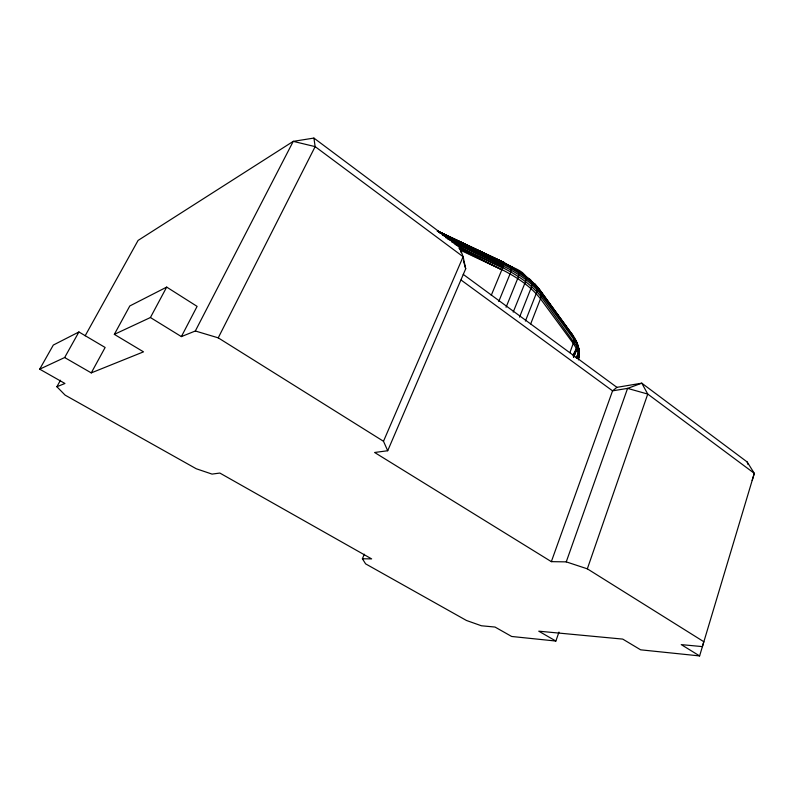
<?xml version="1.0" encoding="UTF-8"?>
<svg xmlns="http://www.w3.org/2000/svg" width="794" height="794" viewBox="0 0 794 794"><rect width="100%" height="100%" fill="white"/><g stroke="black" fill="none" stroke-linecap="round" stroke-linejoin="round"><path stroke-width="1.19" d="M574.072 338.115C578.439 344.189 580.821 352.476 578.389 359.91M534.878 285.066L528.824 278.773L535.9 285.086L539.87 289.909L572.464 334.721C577.387 341.331 580.325 349.747 578.747 357.905L578.29 353.459L576.484 348.635L573.337 343.544L540.605 298.931C520.298 273.116 486.474 264.243 459.25 248.353M491.258 295.318L502.642 267.846L504.051 262.526L437.434 230.975L503.783 262.556L518.8 271.012L518.472 276.62L506.076 307.238M578.538 357.866L579.412 353.916M576.513 357.955L578.826 351.494L577.03 346.67L541.22 296.906C519.683 269.722 483.596 260.968 454.863 244.224M573.337 356.665L577.03 346.67L576.345 341.063M752.186 480.449L754.3 473.333L747.204 461.989L641.79 383.174L616.898 387.343L612.561 390.847L551.344 561.646L374.609 452.481L387.71 450.744L465.701 268.789L463.13 256.71L459.567 246.964L313.908 138.077L293.244 141.362L138.087 240.423L85.157 335.793M558.976 632.093L555.86 641.046L538.759 631.18L622.734 639.101L640.629 649.82L699.613 655.923L754.3 473.333L647.745 394.062L627.578 388.385L612.561 390.847L461.076 280.034M699.613 655.923L681.252 644.619L702.372 646.604L703.821 641.721L587.332 568.832L647.745 394.062L641.79 383.174L627.578 388.385L566.251 561.874L551.344 561.646M577.119 358.203L578.419 354.729L577.02 358.094M573.774 357.211L576.742 349.33L573.536 357.191M569.913 352.605L573.893 341.589L573.357 336.19L540.764 291.388L534.789 284.024L533.399 283.269M530.7 323.892L541.22 296.906L541.3 293.085L538.64 288.688L571.243 333.51L576.96 342.829M525.4 321.084L536.942 291.745L537.131 288.033L534.789 284.024M519.534 317.124L531.662 286.574L532 282.982L530.055 279.359M513.202 312.092L524.784 283.478C531.057 271.052 510.552 268.173 504.051 262.526L437.434 231.094L511.703 266.764L510.82 272.034L498.751 301.502M555.86 641.046L511.664 636.47L495.029 627.052L481.402 625.771L466.445 620.471L365.617 563.859L362.392 558.758L364.307 554.212M387.71 450.744L383.492 441.275L463.13 256.71L315.149 146.622L293.244 141.362L195.334 330.989L181.379 336.606L150.413 317.531L114.336 334.363L143.516 351.851L91.26 372.892L64.651 357.538L39.7 369.17L64.959 383.482L56.88 386.728L65.098 395.114L196.227 468.748L212.038 474.097L219.849 473.055L371.642 558.897L362.392 558.758M576.176 357.846L578.29 353.459M195.334 330.989L218.231 337.847L315.149 146.622L313.908 138.077M181.379 336.606L197.101 306.385L166.69 287.1L129.809 305.958L114.336 334.363M150.413 317.531L166.69 287.1M91.26 372.892L105.126 347.474L78.914 331.971L53.307 345.062L39.7 369.17M572.931 355.057L576.484 348.635M56.88 386.728L60.493 380.227M64.651 357.538L78.914 331.971M510.095 266.456L511.703 266.764M504.051 262.526L437.286 231.153M516.437 270.248L518.8 271.012M566.251 561.874L587.332 568.832M439.539 232.573L504.14 262.883M442.615 234.895L504.041 263.618C516.031 269.424 527.494 276.709 536.694 286.436M445.563 237.515L503.743 264.71C517.886 271.627 531.633 280.431 541.3 293.085L573.903 337.857M451.746 242.001L503.277 266.139C517.648 273.156 531.613 282.098 541.448 294.941L574.092 339.673L577.188 344.715L578.965 349.499M458.972 247.192L502.642 267.846M460.391 250.179L501.858 269.791L459.2 248.443M439.519 232.692L504.041 263.618M438.487 231.808L460.848 242.557M466.435 245.247L474.266 249.008M483.209 253.306L487.685 255.46M496.627 259.757L498.86 260.829M442.556 235.113L503.743 264.71M447.677 238.954L503.277 266.139M218.231 337.847L383.492 441.275M518.442 270.843L525.271 275.548M463.239 274.377L616.898 387.343M531.007 280.272L523.474 274.367L526.144 276.57M571.243 333.51L572.464 334.721M579.144 351.911L578.062 345.688M459.567 246.964L461.185 252.7M463.448 260.74L465.701 268.789M747.204 461.989L747.829 464.292"/></g></svg>
